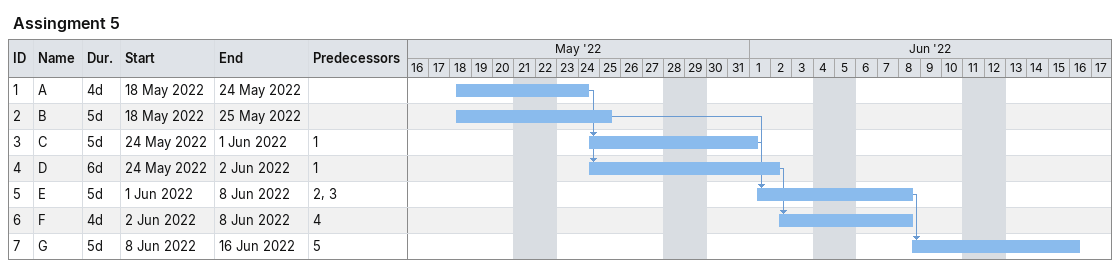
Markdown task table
Assingment 5

| ID | Task | Duration | Start | Finish | Predecessors |
|---|---|---|---|---|---|
| 1 | A | 4d | 2022-05-18 | 2022-05-24 |  |
| 2 | B | 5d | 2022-05-18 | 2022-05-25 |  |
| 3 | C | 5d | 2022-05-24 | 2022-06-01 | 1 |
| 4 | D | 6d | 2022-05-24 | 2022-06-02 | 1 |
| 5 | E | 5d | 2022-06-01 | 2022-06-08 | 2, 3 |
| 6 | F | 4d | 2022-06-02 | 2022-06-08 | 4 |
| 7 | G | 5d | 2022-06-08 | 2022-06-16 | 5 |
